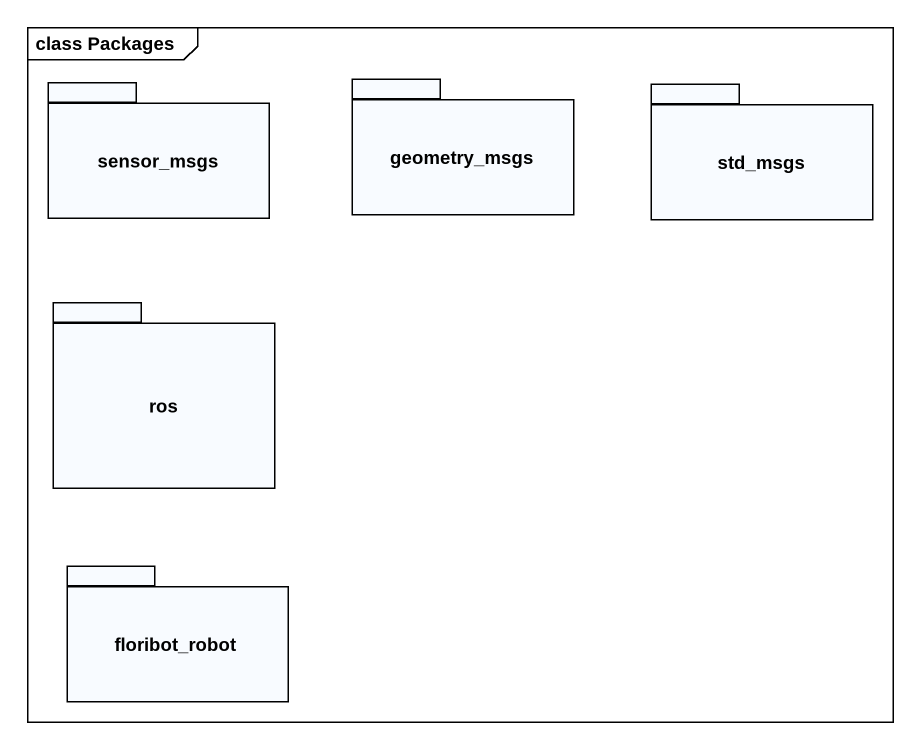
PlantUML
@startuml
mainframe class Packages
package sensor_msgs {
}
package geometry_msgs {
}
package std_msgs {
}
package ros {
}
package floribot_robot {
}
@enduml
